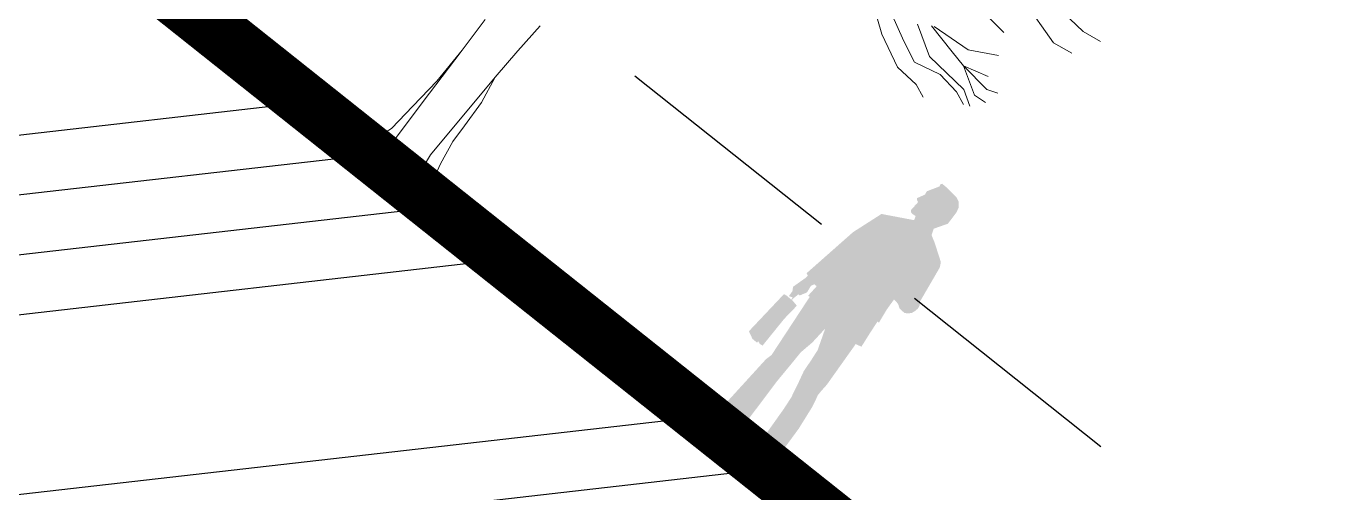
# Model space of a CAD drawing. Header units: metres. Extents: x -664657 to -643449, y -1076720 to -1062383.
# Drawn here: x -657385.3 to -657378.26, y -1068399.3 to -1068396.82 of the extents above; entities that cross this region are included whole.
import ezdxf

# ---------------------------------------------------------------- set-up
doc = ezdxf.new("R2010")
doc.units = ezdxf.units.M
doc.header["$LTSCALE"] = 0.1
doc.linetypes.add('DASHED', pattern=[19.05, 12.7, -6.35])
doc.layers.get('0').update_dxf_attribs({"color": 8, "lineweight": 9})
doc.layers.add('AA_THER_silná', color=1, linetype='Continuous', lineweight=70)
doc.layers.add('AA_THER_STAFAZ', color=252, linetype='Continuous', lineweight=0)
doc.layers.add('AA_THER_srafy', color=52, linetype='Continuous')
doc.layers.add('AA_THER_čárkovaná', color=5, linetype='DASHED')

# ---------------------------------------------------------------- blocks, each defined once
blk = doc.blocks.new('A$C4B500297')
for p, q in [((177.4, 225.34), (196.3, 223.5)), ((196.3, 223.5), (204.57, 224.77)), ((169, 218.1), (189.61, 212.14)), ((189.61, 212.14), (198.27, 213.56)), ((161.91, 203.62), (170.7, 202.63)), ((163.62, 187.73), (174.91, 193.69)), ((146.42, 186.45), (163.62, 187.73)), ((152.72, 175.52), (140.42, 182.99)), ((145.32, 186.04), (158.85, 182.87)), ((158.85, 182.87), (166.2, 181.3)), ((166.2, 181.3), (177.01, 184.18)), ((128.8, 179.78), (140.35, 173.92)), ((177.4, 174.67), (166.2, 181.3)), ((166.2, 181.3), (179.89, 179.63)), ((179.89, 179.63), (184.49, 181.34)), ((131.38, 170.48), (126.02, 174.15)), ((144.99, 163.81), (131.38, 170.48)), ((140.35, 173.92), (149.23, 169.76)), ((149.23, 169.76), (160.86, 172.39)), ((172.41, 173.67), (152.72, 175.52)), ((160.86, 172.39), (170.7, 170.98)), ((170.7, 170.98), (176.22, 168.7)), ((178.71, 169.7), (172.41, 173.67)), ((182.91, 175.09), (177.4, 174.67)), ((155.61, 162.88), (144.99, 163.81)), ((161.12, 160.61), (155.61, 162.88)), ((17.72, 84.58), (16.9, 70.53)), ((-1.46, 56.32), (-1.86, 72.4)), ((16.9, 70.53), (16.38, 56.18)), ((-1.62, 39.65), (-1.46, 56.32)), ((-0.89, 33.82), (-1.44, 55.74)), ((15.39, 14.05), (16.38, 56.18)), ((16.38, 56.18), (18.44, 44.24)), ((18.44, 44.24), (19.03, 32.27)), ((-3.02, 25.28), (-1.62, 39.65)), ((-0.32, 10.73), (-0.89, 33.82)), ((19.03, 32.27), (19.24, 24.09)), ((-4.16, 12.39), (-3.02, 25.28)), ((19.24, 24.09), (20.96, 13.6)), ((-6.89, 4.72), (-4.16, 12.39)), ((17.56, -2.57), (15.39, 14.05)), ((20.96, 13.6), (23.23, 4.89)), ((-2.26, -5.11), (-0.32, 10.73)), ((-10.58, 0.24), (-6.89, 4.72)), ((23.23, 4.89), (36.21, 0.24))]:
    blk.add_line(p, q)

msp = doc.modelspace()

# ---------------------------------------------------------------- hatches: boundary and pattern name
at = {"layer": 'AA_THER_srafy'}
h = msp.add_hatch(dxfattribs=at)
h.set_pattern_fill('ANSI34', color=254, scale=0.1, style=0)
h.set_pattern_definition([(6.51268, (-656030.26, -1069498.5804), (-0.2160709, 1.8927066), []), (6.51268, (-656029.9085, -1069498.8599), (-0.2160709, 1.8927066), []), (6.51268, (-656029.557, -1069499.1393), (-0.2160709, 1.8927066), []), (6.51268, (-656029.2056, -1069499.4187), (-0.2160709, 1.8927066), [])])
h.paths.add_polyline_path([(-657356.3754, -1068419.0286), (-657374.8013, -1068404.3789), (-657391.2255, -1068391.3205), (-657395.5784, -1068387.858), (-657386.7409, -1068376.7432), (-657395.685, -1068369.6317), (-657404.5225, -1068380.7465), (-657427.7006, -1068362.3174), (-657418.8632, -1068351.2026), (-657427.5124, -1068344.3256), (-657436.3498, -1068355.4404), (-657450.0399, -1068344.5553), (-657452.7164, -1068347.9216), (-657314.7716, -1068457.598), (-657312.0973, -1068454.2344), (-657324.1097, -1068444.6832), (-657327.8369, -1068441.7197), (-657329.019, -1068443.2066), (-657357.1666, -1068420.8272), (-657357.4778, -1068421.2186), (-657357.8691, -1068420.9074)])
h.paths.add_polyline_path([(-657248.5729, -1068504.743), (-657251.3116, -1068502.5655), (-657249.4445, -1068500.2173), (-657255.3738, -1068495.5029), (-657257.2409, -1068497.8511), (-657264.756, -1068491.8757), (-657262.889, -1068489.5275), (-657268.3137, -1068485.2143), (-657270.1807, -1068487.5625), (-657291.6149, -1068470.5201), (-657286.0137, -1068463.4754), (-657290.4288, -1068456.1323), (-657298.578, -1068453.4855), (-657304.1792, -1068460.5301), (-657312.0973, -1068454.2344), (-657314.7716, -1068457.598), (-657251.2463, -1068508.1054)])
at = {"layer": 'AA_THER_STAFAZ'}
msp.add_hatch(color=256, dxfattribs=at).paths.add_polyline_path([(-657380.7086, -1068398.3275), (-657380.6692, -1068398.2727), (-657380.656, -1068398.2859), (-657380.6461, -1068398.2994), (-657380.641, -1068398.3181), (-657380.6349, -1068398.3256), (-657380.6134, -1068398.3451), (-657380.591, -1068398.3473), (-657380.5732, -1068398.3439), (-657380.5555, -1068398.3335), (-657380.5412, -1068398.3203), (-657380.5326, -1068398.3045), (-657380.5296, -1068398.2818), (-657380.4264, -1068398.1044), (-657380.4215, -1068398.0855), (-657380.4205, -1068398.07), (-657380.4255, -1068398.054), (-657380.4529, -1068397.969), (-657380.4692, -1068397.9293), (-657380.4579, -1068397.8954), (-657380.3819, -1068397.8686), (-657380.3362, -1068397.8083), (-657380.3249, -1068397.7833), (-657380.3251, -1068397.7493), (-657380.3364, -1068397.7272), (-657380.3549, -1068397.7098), (-657380.386, -1068397.6778), (-657380.4125, -1068397.6555), (-657380.4229, -1068397.6595), (-657380.4259, -1068397.6696), (-657380.4943, -1068397.6956), (-657380.5038, -1068397.7131), (-657380.5457, -1068397.7319), (-657380.5471, -1068397.7359), (-657380.5471, -1068397.7419), (-657380.541, -1068397.753), (-657380.5496, -1068397.7645), (-657380.5526, -1068397.7649), (-657380.5553, -1068397.7711), (-657380.5577, -1068397.7702), (-657380.56, -1068397.7717), (-657380.56, -1068397.7749), (-657380.5592, -1068397.7759), (-657380.5752, -1068397.7906, 0.452841), (-657380.5689, -1068397.8183), (-657380.5542, -1068397.8281), (-657380.5621, -1068397.8497), (-657380.7362, -1068397.8167), (-657380.8878, -1068397.9138), (-657381.135, -1068398.1323), (-657381.1291, -1068398.146), (-657381.1423, -1068398.1587), (-657381.2075, -1068398.205), (-657381.2112, -1068398.2292), (-657381.2301, -1068398.2549), (-657381.2091, -1068398.2617), (-657381.2174, -1068398.2735), (-657381.2416, -1068398.2522), (-657381.2564, -1068398.2445), (-657381.443, -1068398.4422), (-657381.424, -1068398.4832), (-657381.3994, -1068398.5032), (-657381.3938, -1068398.495), (-657381.3849, -1068398.5096), (-657381.3702, -1068398.5189), (-657381.2545, -1068398.3758), (-657381.1872, -1068398.306), (-657381.2137, -1068398.2746), (-657381.2031, -1068398.2645), (-657381.179, -1068398.2455), (-657381.1722, -1068398.2515), (-657381.1332, -1068398.235), (-657381.1121, -1068398.1996), (-657381.0935, -1068398.1916), (-657381.0818, -1068398.2024), (-657381.127, -1068398.2525), (-657381.1187, -1068398.2588), (-657381.3223, -1068398.569), (-657381.3522, -1068398.5915), (-657381.5638, -1068398.8237), (-657381.5404, -1068398.8464), (-657381.6243, -1068398.8402), (-657381.6356, -1068398.8446), (-657381.6422, -1068398.8557), (-657381.5873, -1068398.8859), (-657381.5352, -1068398.9096), (-657381.5288, -1068398.9269), (-657381.4965, -1068398.9383), (-657381.4609, -1068398.9057), (-657381.4451, -1068398.9106), (-657381.3992, -1068398.85), (-657381.2957, -1068398.712), (-657381.2187, -1068398.6188), (-657381.1668, -1068398.5551), (-657381.1046, -1068398.5019), (-657381.0361, -1068398.4277), (-657381.0764, -1068398.5426), (-657381.1081, -1068398.5924), (-657381.15, -1068398.6545), (-657381.176, -1068398.7105), (-657381.2175, -1068398.7956), (-657381.2572, -1068398.8569), (-657381.3669, -1068399.0111), (-657381.347, -1068399.0271), (-657381.3712, -1068399.0454), (-657381.3814, -1068399.0571), (-657381.3943, -1068399.0796), (-657381.3449, -1068399.1136), (-657381.3351, -1068399.1025), (-657381.3149, -1068399.1293), (-657381.2851, -1068399.1503), (-657381.2287, -1068399.1739), (-657381.2244, -1068399.1565), (-657381.2275, -1068399.1432), (-657381.2387, -1068399.1323), (-657381.2483, -1068399.1235), (-657381.2617, -1068399.1074), (-657381.2722, -1068399.0887), (-657381.2761, -1068399.0768), (-657381.2643, -1068399.0792), (-657381.2505, -1068399.0616), (-657381.1767, -1068398.9609), (-657381.1064, -1068398.8478), (-657381.0874, -1068398.81), (-657381.0766, -1068398.7851), (-657381.0589, -1068398.7626), (-657381.0276, -1068398.7277), (-657380.8736, -1068398.5107), (-657380.8431, -1068398.5247), (-657380.7997, -1068398.4554), (-657380.7566, -1068398.3895), (-657380.7497, -1068398.3966)])

# ---------------------------------------------------------------- linework, layer by layer
at = {"color": 1, "lineweight": 30, "const_width": 0.3}
msp.add_lwpolyline([(-657355.984, -1068419.3398), (-657395.5784, -1068387.858), (-657386.7409, -1068376.7432), (-657395.685, -1068369.6317), (-657404.5225, -1068380.7465), (-657427.7006, -1068362.3174), (-657418.8632, -1068351.2026), (-657427.5124, -1068344.3256), (-657436.3498, -1068355.4404), (-657463.7301, -1068333.6702)], dxfattribs=at)
at = {"layer": 'AA_THER_silná'}
msp.add_line((-657391.2255, -1068391.3205), (-657374.8013, -1068404.3789), dxfattribs=at)
at = {"layer": 'AA_THER_čárkovaná'}
msp.add_line((-657393.9797, -1068387.596), (-657323.3628, -1068443.744), dxfattribs=at)

# ---------------------------------------------------------------- block references
at = {"layer": 'AA_THER_STAFAZ', "xscale": 0.01279359467997825, "yscale": 0.01279359363252297, "zscale": 0.01279359475886901, "rotation": 321.5126798052593}
msp.add_blockref('A$C4B500297', (-657383.4065, -1068397.5189), dxfattribs=at)

doc.saveas('drawing.dxf')
